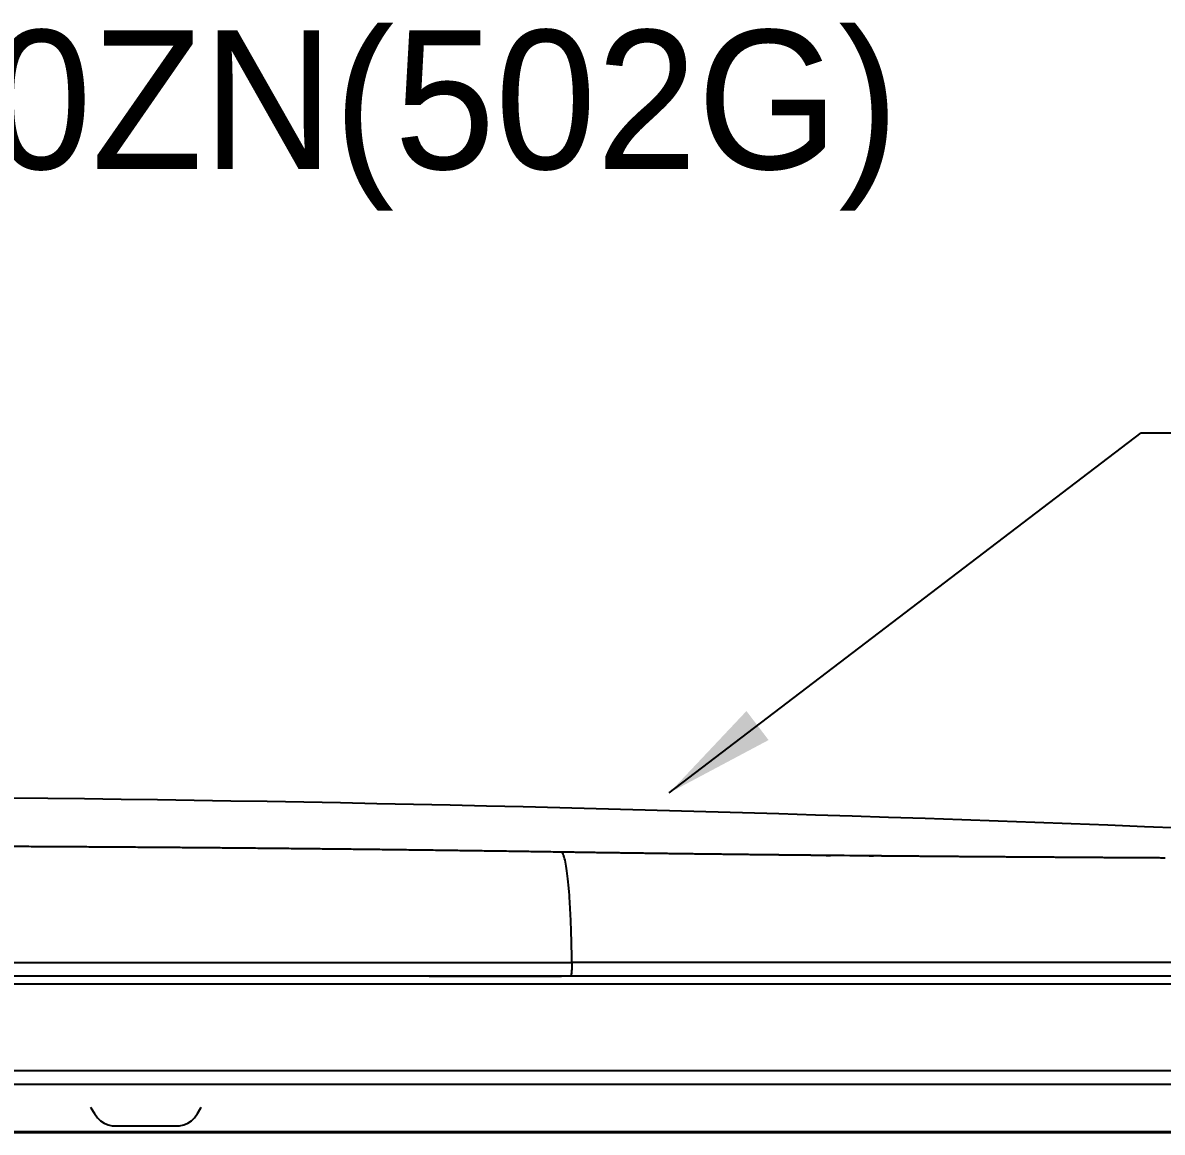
# Model space of a CAD drawing. Extents: x 1272 to 3698, y 823 to 4254.
# Drawn here: x 2134.5 to 2339.7, y 2160.8 to 2360.7 of the extents above; entities that cross this region are included whole.
import ezdxf

# ---------------------------------------------------------------- set-up
doc = ezdxf.new("R2010")
doc.units = 0
doc.header["$MEASUREMENT"] = 0
doc.layers.get('0').update_dxf_attribs({"linetype": 'CONTINUOUS'})
doc.layers.add('AM_6', color=2, linetype='CONTINUOUS', lineweight=30)
doc.layers.add('OUTLINE', color=11, linetype='CONTINUOUS', lineweight=40)
for name, color, linetype in [('Dim', 4, 'CONTINUOUS'), ('Make2D$보임$선', 18, 'CONTINUOUS'), ('Make2D$보임$접선', 18, 'CONTINUOUS')]:
    doc.layers.add(name, color=color, linetype=linetype)
doc.styles.add('h', font='', dxfattribs={"height": 30})
doc.styles.get('h').set_extended_font_data('Haansoft Batang')
doc.dimstyles.new('SERIM', dxfattribs={"dimscale": 10, "dimtxt": 3, "dimasz": 2, "dimexe": 1, "dimexo": 1.5, "dimgap": 1, "dimtad": 1, "dimtoh": 1, "dimdec": 0, "dimdsep": 46, "dimtxsty": 'h', "dimcen": -0.3, "dimclrt": 2, "dimadec": 0, "dimazin": 0, "dimtfac": 1, "dimtdec": 0, "dimtmove": 1, "dimatfit": 3, "dimfxl": 0, "dimtolj": 1, "dimtzin": 0, "dimarcsym": 0})

msp = doc.modelspace()

# ---------------------------------------------------------------- linework, layer by layer
at = {"color": 0, "ltscale": 50}
for points in [[(2146.7, 2165.39), (2146.78, 2165.24), (2147.39, 2164.2), (2147.96, 2163.42)], [(2146.7, 2165.39), (2146.78, 2165.24), (2147.39, 2164.2), (2147.96, 2163.42)], [(2165.41, 2163.42), (2165.98, 2164.2), (2166.59, 2165.24), (2166.66, 2165.39)], [(2165.41, 2163.42), (2165.98, 2164.2), (2166.59, 2165.24), (2166.66, 2165.39)], [(2147.95, 2163.44), (2148.48, 2162.9), (2149.13, 2162.47), (2149.86, 2162.17), (2150.62, 2162.01)], [(2147.95, 2163.44), (2148.48, 2162.9), (2149.13, 2162.47), (2149.86, 2162.17), (2150.62, 2162.01)], [(2162.75, 2162.01), (2163.51, 2162.17), (2164.23, 2162.47), (2164.88, 2162.9), (2165.42, 2163.44)], [(2162.75, 2162.01), (2163.51, 2162.17), (2164.23, 2162.47), (2164.88, 2162.9), (2165.42, 2163.44)], [(2150.62, 2162.01), (2150.85, 2162), (2151.26, 2161.99), (2151.85, 2161.99)], [(2150.62, 2162.01), (2150.85, 2162), (2151.26, 2161.99), (2151.85, 2161.99)], [(2161.52, 2161.99), (2162.1, 2161.99), (2162.52, 2162), (2162.75, 2162.01)], [(2161.52, 2161.99), (2162.1, 2161.99), (2162.52, 2162), (2162.75, 2162.01)]]:
    msp.add_lwpolyline(points, dxfattribs=at)
for points in [[(2151.03, 2161.99), (2151.03, 2161.99), (2151.31, 2161.99), (2151.85, 2161.99)], [(2151.03, 2161.99), (2151.03, 2161.99), (2151.31, 2161.99), (2151.85, 2161.99)], [(2151.85, 2161.99), (2152.35, 2161.99), (2153.12, 2161.99), (2154.11, 2161.99)], [(2151.85, 2161.99), (2152.35, 2161.99), (2153.12, 2161.99), (2154.11, 2161.99)], [(2154.11, 2161.99), (2154.29, 2161.99), (2154.52, 2161.99), (2154.77, 2161.99)], [(2154.11, 2161.99), (2154.29, 2161.99), (2154.52, 2161.99), (2154.77, 2161.99)], [(2154.77, 2161.99), (2155, 2161.99), (2155.58, 2161.99), (2156.32, 2161.99), (2156.68, 2161.99)], [(2154.77, 2161.99), (2155, 2161.99), (2155.58, 2161.99), (2156.32, 2161.99), (2156.68, 2161.99)], [(2156.68, 2161.99), (2157.05, 2161.99), (2157.78, 2161.99), (2158.37, 2161.99), (2158.59, 2161.99)], [(2156.68, 2161.99), (2157.05, 2161.99), (2157.78, 2161.99), (2158.37, 2161.99), (2158.59, 2161.99)], [(2158.59, 2161.99), (2158.85, 2161.99), (2159.07, 2161.99), (2159.26, 2161.99)], [(2158.59, 2161.99), (2158.85, 2161.99), (2159.07, 2161.99), (2159.26, 2161.99)], [(2159.26, 2161.99), (2160.25, 2161.99), (2161.02, 2161.99), (2161.52, 2161.99)], [(2159.26, 2161.99), (2160.25, 2161.99), (2161.02, 2161.99), (2161.52, 2161.99)]]:
    msp.add_open_spline(points, degree=3, dxfattribs=at)
at = {"layer": 'Make2D$보임$선', "color": 7}
for p, q in [((2029.06, 2191.44), (2233.38, 2191.44)), ((2348.61, 2191.44), (2233.38, 2191.44)), ((2466.99, 2188.94), (2114.78, 2188.94)), ((2207.69, 2188.94), (2209.24, 2188.94)), ((2209.29, 2188.94), (2209.24, 2188.94)), ((2209.29, 2188.94), (2210.83, 2188.94)), ((2210.88, 2188.94), (2210.83, 2188.94)), ((2210.88, 2188.94), (2212.42, 2188.94)), ((2212.47, 2188.94), (2212.42, 2188.94)), ((2212.47, 2188.94), (2214.01, 2188.94)), ((2214.05, 2188.94), (2214.01, 2188.94)), ((2214.05, 2188.94), (2215.6, 2188.94)), ((2215.64, 2188.94), (2215.6, 2188.94)), ((2215.64, 2188.94), (2217.19, 2188.94)), ((2217.24, 2188.94), (2217.19, 2188.94)), ((2217.24, 2188.94), (2218.79, 2188.94)), ((2218.83, 2188.94), (2218.79, 2188.94)), ((2218.83, 2188.94), (2220.38, 2188.94)), ((2220.42, 2188.94), (2220.38, 2188.94)), ((2220.42, 2188.94), (2221.97, 2188.94)), ((2222.01, 2188.94), (2221.97, 2188.94)), ((2222.01, 2188.94), (2223.56, 2188.94)), ((2223.6, 2188.94), (2223.56, 2188.94)), ((2223.6, 2188.94), (2225.15, 2188.94)), ((2225.19, 2188.94), (2225.15, 2188.94)), ((2225.19, 2188.94), (2226.74, 2188.94)), ((2226.79, 2188.94), (2226.74, 2188.94)), ((2226.79, 2188.94), (2228.33, 2188.94)), ((2228.38, 2188.94), (2228.33, 2188.94)), ((2228.38, 2188.94), (2229.93, 2188.94)), ((2229.97, 2188.94), (2229.93, 2188.94)), ((2229.97, 2188.94), (2231.52, 2188.94)), ((2233.15, 2188.94), (2231.52, 2188.94)), ((2234.94, 2188.94), (2233.16, 2188.94)), ((2234.98, 2188.94), (2234.94, 2188.94)), ((2235.86, 2188.94), (2234.98, 2188.94)), ((2235.9, 2188.94), (2235.86, 2188.94)), ((2236.78, 2188.94), (2235.9, 2188.94)), ((2236.81, 2188.94), (2236.78, 2188.94)), ((2237.69, 2188.94), (2236.81, 2188.94)), ((2237.73, 2188.94), (2237.69, 2188.94)), ((2238.61, 2188.94), (2237.73, 2188.94)), ((2238.64, 2188.94), (2238.61, 2188.94)), ((2239.53, 2188.94), (2238.64, 2188.94)), ((2239.56, 2188.94), (2239.53, 2188.94)), ((2240.44, 2188.94), (2239.56, 2188.94)), ((2240.47, 2188.94), (2240.44, 2188.94)), ((2241.36, 2188.94), (2240.47, 2188.94)), ((2241.39, 2188.94), (2241.36, 2188.94)), ((2242.27, 2188.94), (2241.39, 2188.94)), ((2242.3, 2188.94), (2242.27, 2188.94)), ((2243.19, 2188.94), (2242.3, 2188.94)), ((2243.22, 2188.94), (2243.19, 2188.94)), ((2244.1, 2188.94), (2243.22, 2188.94)), ((2244.13, 2188.94), (2244.1, 2188.94)), ((2245.01, 2188.94), (2244.13, 2188.94)), ((2245.04, 2188.94), (2245.01, 2188.94)), ((2245.93, 2188.94), (2245.04, 2188.94)), ((2245.96, 2188.94), (2245.93, 2188.94)), ((2246.84, 2188.94), (2245.96, 2188.94)), ((2246.87, 2188.94), (2246.84, 2188.94)), ((2247.75, 2188.94), (2246.87, 2188.94)), ((2247.79, 2188.94), (2247.75, 2188.94)), ((2248.67, 2188.94), (2247.79, 2188.94)), ((2248.7, 2188.94), (2248.67, 2188.94)), ((2249.58, 2188.94), (2248.7, 2188.94)), ((2249.61, 2188.94), (2249.58, 2188.94)), ((2250.49, 2188.94), (2249.61, 2188.94)), ((2250.53, 2188.94), (2250.49, 2188.94)), ((2251.4, 2188.94), (2250.53, 2188.94)), ((2251.44, 2188.94), (2251.4, 2188.94)), ((2252.31, 2188.94), (2251.44, 2188.94)), ((2252.35, 2188.94), (2252.31, 2188.94)), ((2253.23, 2188.94), (2252.35, 2188.94)), ((2253.27, 2188.94), (2253.23, 2188.94)), ((2254.14, 2188.94), (2253.27, 2188.94)), ((2254.18, 2188.94), (2254.14, 2188.94)), ((2255.05, 2188.94), (2254.18, 2188.94)), ((2255.09, 2188.94), (2255.05, 2188.94)), ((2255.96, 2188.94), (2255.09, 2188.94)), ((2256, 2188.94), (2255.96, 2188.94)), ((2256.87, 2188.94), (2256, 2188.94)), ((2256.92, 2188.94), (2256.87, 2188.94)), ((2257.77, 2188.94), (2256.92, 2188.94)), ((2257.83, 2188.94), (2257.77, 2188.94)), ((2258.68, 2188.94), (2257.83, 2188.94)), ((2258.74, 2188.94), (2258.68, 2188.94)), ((2259.59, 2188.94), (2258.74, 2188.94)), ((2259.65, 2188.94), (2259.59, 2188.94)), ((2260.5, 2188.94), (2259.65, 2188.94)), ((2260.56, 2188.94), (2260.5, 2188.94)), ((2261.41, 2188.94), (2260.56, 2188.94)), ((2261.47, 2188.94), (2261.41, 2188.94)), ((2262.32, 2188.94), (2261.47, 2188.94)), ((2262.38, 2188.94), (2262.32, 2188.94)), ((2263.22, 2188.94), (2262.38, 2188.94)), ((2263.29, 2188.94), (2263.22, 2188.94)), ((2264.13, 2188.94), (2263.29, 2188.94)), ((2264.2, 2188.94), (2264.13, 2188.94)), ((2268.69, 2188.94), (2264.2, 2188.94)), ((2268.75, 2188.94), (2268.69, 2188.94)), ((2269.6, 2188.94), (2268.75, 2188.94)), ((2269.66, 2188.94), (2269.6, 2188.94)), ((2270.5, 2188.94), (2269.66, 2188.94)), ((2270.57, 2188.94), (2270.5, 2188.94)), ((2271.41, 2188.94), (2270.57, 2188.94)), ((2271.48, 2188.94), (2271.41, 2188.94)), ((2272.31, 2188.94), (2271.48, 2188.94)), ((2272.38, 2188.94), (2272.31, 2188.94)), ((2273.22, 2188.94), (2272.38, 2188.94)), ((2273.29, 2188.94), (2273.22, 2188.94)), ((2274.12, 2188.94), (2273.29, 2188.94)), ((2274.2, 2188.94), (2274.12, 2188.94)), ((2275.03, 2188.94), (2274.2, 2188.94)), ((2275.1, 2188.94), (2275.03, 2188.94)), ((2275.93, 2188.94), (2275.1, 2188.94)), ((2276.01, 2188.94), (2275.93, 2188.94)), ((2276.84, 2188.94), (2276.01, 2188.94)), ((2276.92, 2188.94), (2276.84, 2188.94)), ((2277.74, 2188.94), (2276.92, 2188.94)), ((2277.82, 2188.94), (2277.74, 2188.94)), ((2278.64, 2188.94), (2277.82, 2188.94)), ((2278.73, 2188.94), (2278.64, 2188.94)), ((2279.55, 2188.94), (2278.73, 2188.94)), ((2279.63, 2188.94), (2279.55, 2188.94)), ((2280.45, 2188.94), (2279.63, 2188.94)), ((2280.54, 2188.94), (2280.45, 2188.94)), ((2281.35, 2188.94), (2280.54, 2188.94)), ((2281.44, 2188.94), (2281.35, 2188.94)), ((2282.25, 2188.94), (2281.44, 2188.94)), ((2282.34, 2188.94), (2282.25, 2188.94)), ((2283.16, 2188.94), (2282.34, 2188.94)), ((2283.25, 2188.94), (2283.16, 2188.94)), ((2284.06, 2188.94), (2283.25, 2188.94)), ((2284.15, 2188.94), (2284.06, 2188.94)), ((2284.96, 2188.94), (2284.15, 2188.94)), ((2285.05, 2188.94), (2284.96, 2188.94)), ((2285.86, 2188.94), (2285.05, 2188.94)), ((2285.95, 2188.94), (2285.86, 2188.94)), ((2286.76, 2188.94), (2285.95, 2188.94)), ((2286.86, 2188.94), (2286.76, 2188.94)), ((2287.66, 2188.94), (2286.86, 2188.94)), ((2287.76, 2188.94), (2287.66, 2188.94)), ((2288.56, 2188.94), (2287.76, 2188.94)), ((2288.66, 2188.94), (2288.56, 2188.94)), ((2289.45, 2188.94), (2288.66, 2188.94)), ((2289.56, 2188.94), (2289.45, 2188.94)), ((2290.35, 2188.94), (2289.56, 2188.94)), ((2290.46, 2188.94), (2290.35, 2188.94)), ((2291.25, 2188.94), (2290.46, 2188.94)), ((2292.02, 2188.94), (2291.25, 2188.94)), ((2292.14, 2188.94), (2292.02, 2188.94)), ((2292.92, 2188.94), (2292.14, 2188.94)), ((2293.04, 2188.94), (2292.92, 2188.94)), ((2293.82, 2188.94), (2293.04, 2188.94)), ((2293.93, 2188.94), (2293.82, 2188.94)), ((2294.72, 2188.94), (2293.93, 2188.94)), ((2294.83, 2188.94), (2294.72, 2188.94)), ((2295.62, 2188.94), (2294.83, 2188.94)), ((2295.72, 2188.94), (2295.62, 2188.94)), ((2296.52, 2188.94), (2295.72, 2188.94)), ((2296.62, 2188.94), (2296.52, 2188.94)), ((2297.42, 2188.94), (2296.62, 2188.94)), ((2297.51, 2188.94), (2297.42, 2188.94)), ((2298.32, 2188.94), (2297.51, 2188.94)), ((2298.4, 2188.94), (2298.32, 2188.94)), ((2299.22, 2188.94), (2298.4, 2188.94)), ((2299.29, 2188.94), (2299.22, 2188.94)), ((2300.12, 2188.94), (2299.29, 2188.94)), ((2300.18, 2188.94), (2300.12, 2188.94)), ((2301.02, 2188.94), (2300.18, 2188.94)), ((2301.07, 2188.94), (2301.02, 2188.94)), ((2301.91, 2188.94), (2301.07, 2188.94)), ((2301.96, 2188.94), (2301.91, 2188.94)), ((2302.8, 2188.94), (2301.96, 2188.94)), ((2302.85, 2188.94), (2302.8, 2188.94)), ((2303.69, 2188.94), (2302.85, 2188.94)), ((2303.74, 2188.94), (2303.69, 2188.94)), ((2304.58, 2188.94), (2303.74, 2188.94)), ((2304.63, 2188.94), (2304.58, 2188.94)), ((2305.47, 2188.94), (2304.63, 2188.94)), ((2305.52, 2188.94), (2305.47, 2188.94)), ((2306.36, 2188.94), (2305.52, 2188.94)), ((2306.42, 2188.94), (2306.36, 2188.94)), ((2307.25, 2188.94), (2306.42, 2188.94)), ((2307.32, 2188.94), (2307.25, 2188.94)), ((2308.14, 2188.94), (2307.32, 2188.94)), ((2308.23, 2188.94), (2308.14, 2188.94)), ((2309.03, 2188.94), (2308.23, 2188.94)), ((2309.13, 2188.94), (2309.03, 2188.94)), ((2309.91, 2188.94), (2309.13, 2188.94)), ((2310.03, 2188.94), (2309.91, 2188.94)), ((2310.8, 2188.94), (2310.03, 2188.94)), ((2310.93, 2188.94), (2310.8, 2188.94)), ((2311.68, 2188.94), (2310.93, 2188.94)), ((2311.83, 2188.94), (2311.68, 2188.94)), ((2312.57, 2188.94), (2311.83, 2188.94)), ((2312.73, 2188.94), (2312.57, 2188.94)), ((2313.45, 2188.94), (2312.73, 2188.94)), ((2313.63, 2188.94), (2313.45, 2188.94)), ((2314.34, 2188.94), (2313.63, 2188.94)), ((2314.53, 2188.94), (2314.34, 2188.94)), ((2315.22, 2188.94), (2314.53, 2188.94)), ((2315.43, 2188.94), (2315.22, 2188.94)), ((2316.1, 2188.94), (2315.43, 2188.94)), ((2316.33, 2188.94), (2316.1, 2188.94)), ((2319.02, 2188.94), (2316.33, 2188.94)), ((2319.63, 2188.94), (2319.02, 2188.94)), ((2319.92, 2188.94), (2319.63, 2188.94)), ((2320.51, 2188.94), (2319.92, 2188.94)), ((2320.82, 2188.94), (2320.51, 2188.94)), ((2321.38, 2188.94), (2320.82, 2188.94)), ((2321.72, 2188.94), (2321.38, 2188.94)), ((2322.26, 2188.94), (2321.72, 2188.94)), ((2322.62, 2188.94), (2322.26, 2188.94)), ((2323.14, 2188.94), (2322.62, 2188.94)), ((2323.52, 2188.94), (2323.14, 2188.94)), ((2324.02, 2188.94), (2323.52, 2188.94)), ((2324.42, 2188.94), (2324.02, 2188.94)), ((2324.89, 2188.94), (2324.42, 2188.94)), ((2325.32, 2188.94), (2324.89, 2188.94)), ((2325.77, 2188.94), (2325.32, 2188.94)), ((2326.22, 2188.94), (2325.77, 2188.94)), ((2326.64, 2188.94), (2326.22, 2188.94)), ((2327.11, 2188.94), (2326.64, 2188.94)), ((2327.52, 2188.94), (2327.11, 2188.94)), ((2328.01, 2188.94), (2327.52, 2188.94)), ((2328.39, 2188.94), (2328.01, 2188.94)), ((2328.91, 2188.94), (2328.39, 2188.94)), ((2329.27, 2188.94), (2328.91, 2188.94)), ((2329.81, 2188.94), (2329.27, 2188.94)), ((2330.14, 2188.94), (2329.81, 2188.94)), ((2330.71, 2188.94), (2330.14, 2188.94)), ((2331.01, 2188.94), (2330.71, 2188.94)), ((2331.6, 2188.94), (2331.01, 2188.94)), ((2331.88, 2188.94), (2331.6, 2188.94)), ((2332.5, 2188.94), (2331.88, 2188.94)), ((2332.75, 2188.94), (2332.5, 2188.94)), ((2333.4, 2188.94), (2332.75, 2188.94)), ((2333.63, 2188.94), (2333.4, 2188.94)), ((2334.29, 2188.94), (2333.63, 2188.94)), ((2334.5, 2188.94), (2334.29, 2188.94)), ((2335.19, 2188.94), (2334.5, 2188.94)), ((2335.37, 2188.94), (2335.19, 2188.94)), ((2336.09, 2188.94), (2335.37, 2188.94)), ((2336.24, 2188.94), (2336.09, 2188.94)), ((2336.98, 2188.94), (2336.24, 2188.94)), ((2337.1, 2188.94), (2336.98, 2188.94)), ((2337.88, 2188.94), (2337.1, 2188.94)), ((2337.97, 2188.94), (2337.88, 2188.94)), ((2338.77, 2188.94), (2337.97, 2188.94)), ((2338.84, 2188.94), (2338.77, 2188.94)), ((2339.67, 2188.94), (2338.84, 2188.94)), ((2339.7, 2188.94), (2339.67, 2188.94)), ((2051.97, 2171.94), (2457.32, 2171.94)), ((2455.18, 2169.44), (2051.92, 2169.44))]:
    msp.add_line(p, q, dxfattribs=at)
msp.add_arc((2057.18, -4778.56), 7000, 86.850809, 90.300263, dxfattribs=at)
at = {"layer": 'Make2D$보임$접선', "color": 7}
msp.add_line((2469.53, 2187.54), (2052.57, 2187.54), dxfattribs=at)
for points, weights, degree, knots in [([(2231.62, 2211.29), (2218.82, 2211.49), (2206.03, 2211.65), (2193.23, 2211.81), (2180.43, 2211.94), (2167.62, 2212.07), (2154.82, 2212.16), (2142.01, 2212.25), (2129.2, 2212.31), (2116.38, 2212.37), (2103.56, 2212.4), (2090.74, 2212.43), (2077.92, 2212.42), (2065.09, 2212.42), (2052.26, 2212.38), (2040.04, 2212.34), (2027.82, 2212.27)], [1, 0.999999051119, 1, 0.999999087139, 1, 0.9999991174, 1, 0.99999914215, 1, 0.999999161599, 1, 0.999999175908, 1, 0.999999185195, 1, 0.999999264988, 1], 2, [0, 0, 0, 25.590555, 25.590555, 51.19148, 51.19148, 76.803091, 76.803091, 102.425668, 102.425668, 128.059458, 128.059458, 153.704677, 153.704677, 179.361515, 179.361515, 203.805123, 203.805123, 203.805123]), ([(2340.21, 2210.23), (2335.86, 2210.26), (2331.51, 2210.28), (2327.15, 2210.31), (2322.74, 2210.34), (2318.33, 2210.37), (2313.92, 2210.4), (2309.45, 2210.43), (2304.98, 2210.46), (2300.51, 2210.5), (2295.98, 2210.54), (2291.45, 2210.57), (2286.93, 2210.62), (2286.64, 2210.62), (2286.36, 2210.62), (2286.07, 2210.62), (2285.79, 2210.63), (2285.5, 2210.63), (2285.22, 2210.63), (2284.65, 2210.64), (2284.07, 2210.64), (2283.5, 2210.65), (2282.36, 2210.66), (2281.22, 2210.67), (2280.08, 2210.68), (2277.79, 2210.7), (2275.5, 2210.73), (2273.21, 2210.75), (2268.62, 2210.8), (2264.02, 2210.85), (2259.42, 2210.91), (2254.8, 2210.96), (2250.18, 2211.02), (2245.56, 2211.09), (2240.91, 2211.15), (2236.26, 2211.22), (2231.62, 2211.29)], [1, 0.999999984394, 0.999999984394, 1, 0.999999957942, 0.999999957942, 1, 0.999999923607, 0.999999923607, 1, 0.999999884815, 0.999999884815, 1, 1, 1, 1, 1, 1, 1, 1, 1, 1, 1, 1, 1, 0.999999959017, 0.999999959017, 1, 0.999999809415, 0.999999809415, 1, 0.999999777285, 0.999999777285, 1, 0.999999750637, 0.999999750637, 1], 3, [0, 0, 0, 0, 13.062542, 13.062542, 13.062542, 26.297561, 26.297561, 26.297561, 39.706421, 39.706421, 39.706421, 53.291075, 53.291075, 53.291075, 53.291949, 53.291949, 53.291949, 53.292822, 53.292822, 53.292822, 53.29457, 53.29457, 53.29457, 53.298064, 53.298064, 53.298064, 60.164583, 60.164583, 60.164583, 73.954629, 73.954629, 73.954629, 87.820648, 87.820648, 87.820648, 101.762809, 101.762809, 101.762809, 101.762809])]:
    msp.add_rational_spline(points, weights, degree=degree, knots=knots, dxfattribs=at)
for points, weights in [([(2233.38, 2191.44), (2233.2, 2209.27), (2231.62, 2211.29)], [1, 0.832867528484, 1]), ([(2233.38, 2191.44), (2233.38, 2188.94), (2233.15, 2188.94)], [1, 0.707106781433, 1])]:
    msp.add_rational_spline(points, weights, degree=2, dxfattribs=at)
at = {"layer": 'OUTLINE', "color": 0}
msp.add_line((1960.29, 2160.9), (2478.3, 2160.81), dxfattribs=at)

# ---------------------------------------------------------------- texts
at = {"layer": 'AM_6', "color": 0, "insert": (2017.88, 2343.07), "char_height": 25, "attachment_point": 4, "style": 'h'}
msp.add_mtext('{\\fGulim|b0|i0|c129|p50;DTF-030ZN(502G)}', dxfattribs=at)

# ---------------------------------------------------------------- leaders
at = {"layer": 'Dim', "color": 0}
msp.add_leader([(2250.92, 2221.96), (2335.92, 2286.82), (2355.92, 2286.82)], dimstyle='SERIM', override={"dimse1": 1}, dxfattribs=at)

doc.saveas('drawing.dxf')
